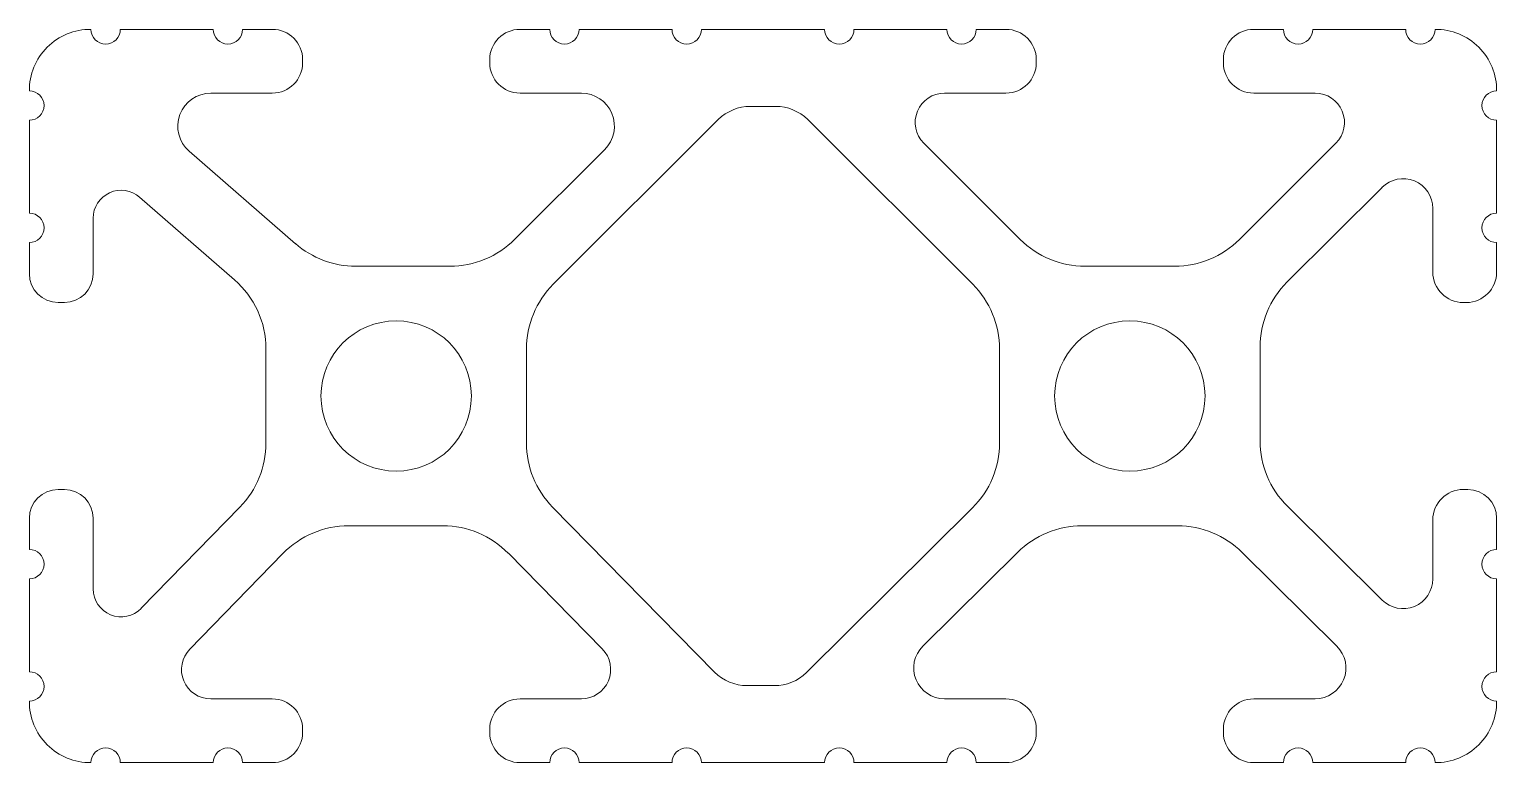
# Model space of a CAD drawing. Header units: inches. Extents: x -1 to 1, y -0.5 to 0.5.
import ezdxf

# ---------------------------------------------------------------- set-up
doc = ezdxf.new("R2010")
doc.units = ezdxf.units.IN
doc.header["$MEASUREMENT"] = 0

msp = doc.modelspace()

# ---------------------------------------------------------------- linework, layer by layer
at = {"color": 7, "linetype": 'Continuous', "lineweight": 15}
for p, q in [((-0.7493, 0.5), (-0.876, 0.5)), ((-0.6688, 0.5), (-0.7093, 0.5)), ((-0.2907, 0.5), (-0.3312, 0.5)), ((-0.124, 0.5), (-0.2507, 0.5)), ((0.084, 0.5), (-0.084, 0.5)), ((0.2507, 0.5), (0.124, 0.5)), ((0.3312, 0.5), (0.2907, 0.5)), ((0.7093, 0.5), (0.6688, 0.5)), ((0.876, 0.5), (0.7493, 0.5)), ((-0.6275, 0.4543), (-0.6275, 0.4587)), ((-0.3725, 0.4587), (-0.3725, 0.4543)), ((0.3725, 0.4543), (0.3725, 0.4587)), ((0.6275, 0.4587), (0.6275, 0.4543)), ((-0.7526, 0.413), (-0.6688, 0.413)), ((-0.3312, 0.413), (-0.2476, 0.413)), ((0.2474, 0.413), (0.3312, 0.413)), ((0.6688, 0.413), (0.7526, 0.413)), ((0.0171, 0.395), (-0.0171, 0.395)), ((-1, 0.376), (-1, 0.2493)), ((-0.0609, 0.3769), (-0.2858, 0.1523)), ((0.2858, 0.1523), (0.0609, 0.3769)), ((1, 0.2493), (1, 0.376)), ((0.3505, 0.2135), (0.2191, 0.3447)), ((0.7809, 0.3447), (0.6495, 0.2135)), ((-0.6373, 0.2077), (-0.7822, 0.3339)), ((-0.2158, 0.336), (-0.3385, 0.2135)), ((0.7142, 0.1552), (0.8438, 0.2845)), ((-0.8498, 0.2711), (-0.7204, 0.1585)), ((-0.913, 0.1668), (-0.913, 0.2424)), ((0.913, 0.2558), (0.913, 0.1688)), ((-1, 0.2093), (-1, 0.1668)), ((1, 0.1688), (1, 0.2093)), ((-0.4268, 0.177), (-0.5552, 0.177)), ((0.5612, 0.177), (0.4388, 0.177)), ((-0.9607, 0.1275), (-0.9523, 0.1275)), ((0.9543, 0.1275), (0.9587, 0.1275)), ((-0.6775, 0.0642), (-0.6775, -0.0642)), ((-0.3225, 0.0639), (-0.3225, -0.0639)), ((0.3225, -0.0639), (0.3225, 0.0639)), ((0.6775, -0.0612), (0.6775, 0.0667)), ((-0.9523, -0.1275), (-0.9607, -0.1275)), ((0.9607, -0.1275), (0.9543, -0.1275)), ((-0.713, -0.1514), (-0.8475, -0.2895)), ((-0.2867, -0.1514), (-0.066, -0.3764)), ((0.0592, -0.377), (0.2855, -0.1526)), ((0.8439, -0.2782), (0.7145, -0.1499)), ((-1, -0.1668), (-1, -0.2093)), ((-0.913, -0.2629), (-0.913, -0.1668)), ((-0.5648, -0.177), (-0.4364, -0.177)), ((0.4349, -0.177), (0.5651, -0.177)), ((0.913, -0.1688), (0.913, -0.2494)), ((1, -0.2093), (1, -0.1668)), ((-0.7813, -0.3451), (-0.6543, -0.2148)), ((-0.3471, -0.2145), (-0.2191, -0.345)), ((0.2178, -0.3412), (0.3468, -0.2132)), ((0.6532, -0.2132), (0.7822, -0.3412)), ((-1, -0.2493), (-1, -0.376)), ((1, -0.376), (1, -0.2493)), ((-0.0217, -0.395), (0.0156, -0.395)), ((-0.6688, -0.413), (-0.7526, -0.413)), ((-0.2476, -0.413), (-0.3312, -0.413)), ((0.3312, -0.413), (0.2474, -0.413)), ((0.7526, -0.413), (0.6688, -0.413)), ((-0.6275, -0.4587), (-0.6275, -0.4543)), ((-0.3725, -0.4543), (-0.3725, -0.4587)), ((0.3725, -0.4587), (0.3725, -0.4543)), ((0.6275, -0.4543), (0.6275, -0.4587)), ((-0.876, -0.5), (-0.7493, -0.5)), ((-0.7093, -0.5), (-0.6688, -0.5)), ((-0.3312, -0.5), (-0.2907, -0.5)), ((-0.2507, -0.5), (-0.124, -0.5)), ((-0.084, -0.5), (0.084, -0.5)), ((0.124, -0.5), (0.2507, -0.5)), ((0.2907, -0.5), (0.3312, -0.5)), ((0.6688, -0.5), (0.7093, -0.5)), ((0.7493, -0.5), (0.876, -0.5))]:
    msp.add_line(p, q, dxfattribs=at)
for centre in [(-0.5, 0), (0.5, 0)]:
    msp.add_circle(centre, 0.1025, dxfattribs=at)
for centre, radius, start, end in [((-0.917, 0.417), 0.083, 89.3097, 180.6903), ((-0.896, 0.5), 0.02, 180.0173, 0), ((-0.7293, 0.5), 0.02, 180, 0), ((-0.6688, 0.4587), 0.0413, 0, 90), ((-0.3312, 0.4587), 0.0413, 90, 180), ((-0.2707, 0.5), 0.02, 180, 0), ((-0.104, 0.5), 0.02, 180, 0), ((0.104, 0.5), 0.02, 180, 0), ((0.2707, 0.5), 0.02, 180, 0), ((0.3312, 0.4587), 0.0413, 0, 90), ((0.6688, 0.4587), 0.0413, 90, 180), ((0.7293, 0.5), 0.02, 180, 0), ((0.896, 0.5), 0.02, 180, 359.9827), ((0.917, 0.417), 0.083, 359.3097, 90.6903), ((-0.6688, 0.4543), 0.0413, 270, 0), ((-0.3312, 0.4543), 0.0413, 180, 270), ((0.3312, 0.4543), 0.0413, 270, 0), ((0.6688, 0.4543), 0.0413, 180, 270), ((-1, 0.396), 0.02, 270, 89.9827), ((-0.7526, 0.3679), 0.0451, 90, 228.9439), ((-0.2476, 0.3679), 0.0451, 314.9478, 90), ((0.2474, 0.373), 0.04, 90, 225.0522), ((0.7526, 0.373), 0.04, 314.9478, 90), ((1, 0.396), 0.02, 90.0173, 270), ((-0.0171, 0.333), 0.062, 90, 134.9478), ((0.0171, 0.333), 0.062, 45.0522, 90), ((-0.8748, 0.2424), 0.0382, 48.9439, 180), ((0.8724, 0.2558), 0.0406, 0, 134.9478), ((-1, 0.2293), 0.02, 270, 90), ((1, 0.2293), 0.02, 90, 270), ((-0.5552, 0.302), 0.125, 228.9439, 270), ((-0.4268, 0.302), 0.125, 270, 314.9478), ((0.4388, 0.302), 0.125, 225.0522, 270), ((0.5612, 0.302), 0.125, 270, 314.9478), ((-0.9607, 0.1668), 0.0393, 180, 270), ((-0.9523, 0.1668), 0.0393, 270, 360), ((0.9543, 0.1688), 0.0413, 180, 270), ((0.9587, 0.1688), 0.0413, 270.0001, 360), ((-0.8025, 0.0642), 0.125, 0, 48.9439), ((-0.1975, 0.0639), 0.125, 134.9478, 180), ((0.1975, 0.0639), 0.125, 0, 45.0523), ((0.8025, 0.0667), 0.125, 134.9478, 180), ((-0.8025, -0.0642), 0.125, 315.7449, 0), ((-0.1975, -0.0639), 0.125, 180, 224.4538), ((0.1975, -0.0639), 0.125, 314.7577, 0), ((0.8025, -0.0612), 0.125, 180, 225.2423), ((-0.9607, -0.1668), 0.0393, 90, 180), ((-0.9523, -0.1668), 0.0393, 0, 90), ((0.9543, -0.1688), 0.0413, 90.0001, 180), ((0.9607, -0.1668), 0.0393, 0, 90), ((-0.5648, -0.302), 0.125, 90, 135.7449), ((-0.4364, -0.302), 0.125, 44.4538, 90), ((0.4349, -0.302), 0.125, 90, 134.7577), ((0.5651, -0.302), 0.125, 45.2423, 90), ((-1, -0.2293), 0.02, 270, 90), ((1, -0.2293), 0.02, 90, 270), ((0.8724, -0.2494), 0.0406, 225.2423, 0), ((-0.8748, -0.2629), 0.0382, 180, 315.7449), ((-0.7526, -0.373), 0.04, 135.7449, 270), ((-0.2476, -0.373), 0.04, 270, 44.4538), ((0.2474, -0.371), 0.042, 134.7577, 270), ((0.7526, -0.371), 0.042, 270, 45.2423), ((-1, -0.396), 0.02, 270.0173, 90), ((-0.0217, -0.333), 0.062, 224.4538, 270), ((0.0156, -0.333), 0.062, 270, 314.7577), ((1, -0.396), 0.02, 90, 269.9827), ((-0.917, -0.417), 0.083, 179.3097, 270.6903), ((-0.6688, -0.4543), 0.0413, 0, 90), ((-0.3312, -0.4543), 0.0413, 90, 180), ((0.3312, -0.4543), 0.0413, 0, 90), ((0.6688, -0.4543), 0.0413, 90, 180), ((0.917, -0.417), 0.083, 269.3097, 0.6903), ((-0.6688, -0.4587), 0.0413, 270, 360), ((-0.3312, -0.4587), 0.0413, 180, 270), ((0.3312, -0.4587), 0.0413, 270, 360), ((0.6688, -0.4587), 0.0413, 180, 270), ((-0.896, -0.5), 0.02, 0, 179.9827), ((-0.7293, -0.5), 0.02, 0, 180), ((-0.2707, -0.5), 0.02, 0, 180), ((-0.104, -0.5), 0.02, 0, 180), ((0.104, -0.5), 0.02, 0, 180), ((0.2707, -0.5), 0.02, 0, 180), ((0.7293, -0.5), 0.02, 0, 180), ((0.896, -0.5), 0.02, 0.0173, 180)]:
    msp.add_arc(centre, radius, start, end, dxfattribs=at)

doc.saveas('drawing.dxf')
